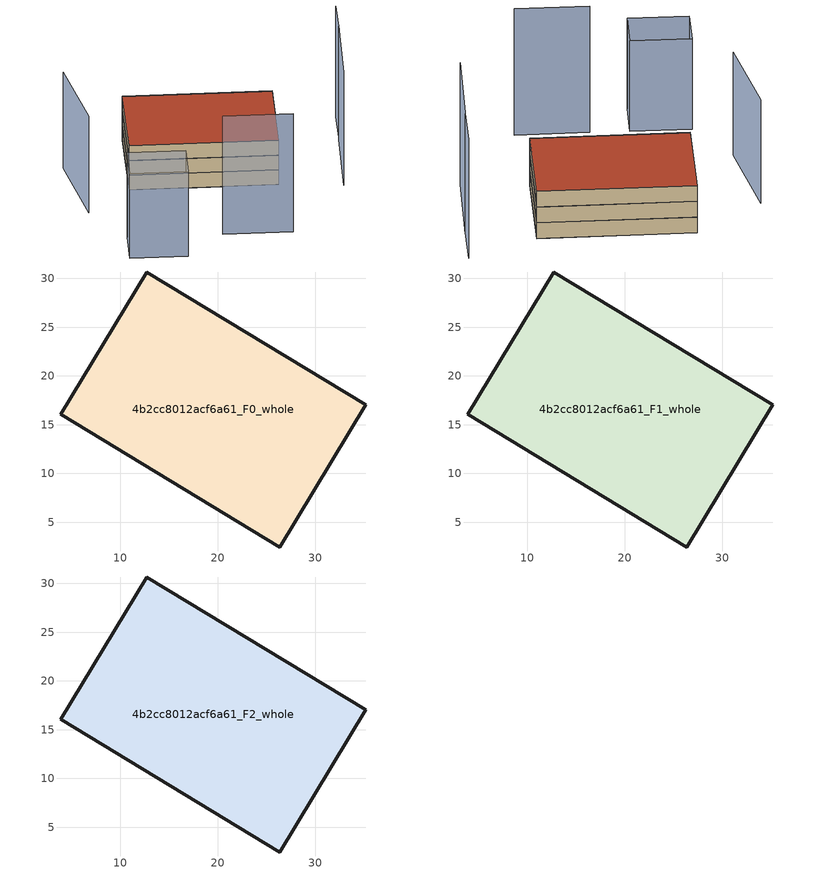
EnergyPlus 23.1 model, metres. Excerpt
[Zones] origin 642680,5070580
4b2cc8012acf6a61_F0_whole
 floor ground (EU_floor_Construction): 26.37,2.45 35.2,17.05 12.72,30.67 3.88,16.06 z0
 wall outside (EU_wall_Construction): 35.2,17.05 26.37,2.45 3.88,16.06 12.72,30.67 35.2,17.05 z0:3
4b2cc8012acf6a61_F1_whole
 floor to 4b2cc8012acf6a61_F0_whole (EU_floor_Construction): 26.37,2.45 35.2,17.05 12.72,30.67 3.88,16.06 z3
 wall outside (EU_wall_Construction): 35.2,17.05 26.37,2.45 3.88,16.06 12.72,30.67 35.2,17.05 z3:6
4b2cc8012acf6a61_F2_whole
 floor to 4b2cc8012acf6a61_F1_whole (EU_floor_Construction): 26.37,2.45 35.2,17.05 12.72,30.67 3.88,16.06 z6
 wall outside (EU_wall_Construction): 35.2,17.05 26.37,2.45 3.88,16.06 12.72,30.67 35.2,17.05 z6:9
 roof outside (EU_roof_Construction): 35.2,17.05 26.37,2.45 3.88,16.06 12.72,30.67 z9
shading: 8.53,-5.76 19.12,-12.19 z0:24; 35.47,-4.3 43.82,9.01 z0:23.1; -5.7,3.01 2.97,-2.34 / 2.97,-2.34 -0.77,-8.42 / -0.77,-8.42 -9.45,-3.07 / -9.45,-3.07 -5.7,3.01 z0:17.2; 43.66,8.7 47.86,15.71 z0:22.6; -1.23,28.8 -6.38,13.78 z0:19.6
[Building]
EU S2 Campaign: North Axis=0; Terrain=City; Solar Distribution=FullExterior
[Site:Location]
Lyon-Bron: Latitude=45.75; Longitude=5; Time Zone=1; Elevation=198
[SizingPeriod:WeatherFileDays]
AnnualSizingPeriod: Begin Month=1; Begin Day of Month=1; End Month=12; End Day of Month=31; Day of Week for Start Day=Monday; Use Weather File Daylight Saving Period=No; Use Weather File Rain and Snow Indicators=No
[MATERIAL]
EU_InternalMass_Material: Roughness=MediumRough; Thickness=0.1; Conductivity=1; Density=1800; Specific Heat=900; Thermal Absorptance=0.9; Solar Absorptance=0.7; Visible Absorptance=0.7
[MATERIAL:NOMASS] Roughness=MediumRough; Thermal Absorptance=0.9; Solar Absorptance=0.7; Visible Absorptance=0.7
Name | Thermal Resistance
EU_wall_NoMass | 0.87146
EU_roof_NoMass | 0.842276
EU_floor_NoMass | 0.496999
[CONSTRUCTION]
EU_wall_Construction: EU_wall_NoMass
EU_roof_Construction: EU_roof_NoMass
EU_floor_Construction: EU_floor_NoMass
EU_InternalMass_Construction: EU_InternalMass_Material
[ZONE] Type=1; Multiplier=1; Ceiling Height=autocalculate; Volume=1346.02; Floor Area=autocalculate; Part of Total Floor Area=Yes
4b2cc8012acf6a61_F0_whole; 4b2cc8012acf6a61_F1_whole; 4b2cc8012acf6a61_F2_whole
[INTERNALMASS] Construction=EU_InternalMass_Construction; Surface Area=448.674
Name | Zone or ZoneList
4b2cc8012acf6a61_F0_whole_EU_InternalMass | 4b2cc8012acf6a61_F0_whole
4b2cc8012acf6a61_F1_whole_EU_InternalMass | 4b2cc8012acf6a61_F1_whole
4b2cc8012acf6a61_F2_whole_EU_InternalMass | 4b2cc8012acf6a61_F2_whole
[OTHEREQUIPMENT] Fuel Type=Electricity; Design Level Calculation Method=Watts/Area; Power per Zone Floor Area=1; Fraction Latent=0; Fraction Radiant=0; Fraction Lost=0; Carbon Dioxide Generation Rate=0; EndUse Subcategory=EU_Step8_InternalGains
Name | Zone or ZoneList or Space or SpaceList | Schedule
EU_Step8_InternalGain_4b2cc8012acf6a61_F0_whole_f000 | 4b2cc8012acf6a61_F0_whole | EU_Step8_GainSchedule_4b2cc8012acf6a61_F0_whole_f000
EU_Step8_InternalGain_4b2cc8012acf6a61_F1_whole_f000 | 4b2cc8012acf6a61_F1_whole | EU_Step8_GainSchedule_4b2cc8012acf6a61_F1_whole_f000
EU_Step8_InternalGain_4b2cc8012acf6a61_F2_whole_f000 | 4b2cc8012acf6a61_F2_whole | EU_Step8_GainSchedule_4b2cc8012acf6a61_F2_whole_f000
[ZONEVENTILATION:DESIGNFLOWRATE] Schedule=EU_AlwaysOn; Design Flow Rate Calculation Method=AirChanges/Hour; Air Changes per Hour=0.425; Ventilation Type=Natural; Fan Pressure Rise=0; Fan Total Efficiency=1; Constant Term Coefficient=1; Temperature Term Coefficient=0; Velocity Term Coefficient=0; Velocity Squared Term Coefficient=0; Minimum Indoor Temperature=-100; Maximum Indoor Temperature=100; Delta Temperature=-100; Minimum Outdoor Temperature=-100; Maximum Outdoor Temperature=100; Maximum Wind Speed=40
Name | Zone or ZoneList or Space or SpaceList
EU_ConstantAir_4b2cc8012acf6a61_F0_whole | 4b2cc8012acf6a61_F0_whole
EU_ConstantAir_4b2cc8012acf6a61_F1_whole | 4b2cc8012acf6a61_F1_whole
EU_ConstantAir_4b2cc8012acf6a61_F2_whole | 4b2cc8012acf6a61_F2_whole
[HVACTEMPLATE:THERMOSTAT] Constant Heating Setpoint=20; Constant Cooling Setpoint=50
EU_HeatOnly_4b2cc8012acf6a61_F0_whole; EU_HeatOnly_4b2cc8012acf6a61_F1_whole; EU_HeatOnly_4b2cc8012acf6a61_F2_whole
[HVACTEMPLATE:ZONE:IDEALLOADSAIRSYSTEM] System Availability Schedule=EU_AlwaysOn; Maximum Heating Supply Air Temperature=50; Minimum Cooling Supply Air Temperature=13; Maximum Heating Supply Air Humidity Ratio=0.0156; Minimum Cooling Supply Air Humidity Ratio=0.0077; Heating Limit=NoLimit; Cooling Limit=NoLimit; Heating Availability Schedule=EU_AlwaysOn; Cooling Availability Schedule=EU_CoolingOff; Dehumidification Control Type=ConstantSensibleHeatRatio; Cooling Sensible Heat Ratio=0.7; Dehumidification Setpoint=60; Humidification Control Type=None; Humidification Setpoint=30; Outdoor Air Method=None; Outdoor Air Flow Rate per Person=0.00944; Outdoor Air Flow Rate per Zone Floor Area=0; Outdoor Air Flow Rate per Zone=0; Demand Controlled Ventilation Type=None; Outdoor Air Economizer Type=NoEconomizer; Heat Recovery Type=None; Sensible Heat Recovery Effectiveness=0.7; Latent Heat Recovery Effectiveness=0.65
Name | Template Thermostat
4b2cc8012acf6a61_F0_whole | EU_HeatOnly_4b2cc8012acf6a61_F0_whole
4b2cc8012acf6a61_F1_whole | EU_HeatOnly_4b2cc8012acf6a61_F1_whole
4b2cc8012acf6a61_F2_whole | EU_HeatOnly_4b2cc8012acf6a61_F2_whole
[SIZING:ZONE] Zone Cooling Design Supply Air Temperature Input Method=SupplyAirTemperature; Zone Cooling Design Supply Air Temperature=13; Zone Heating Design Supply Air Temperature Input Method=SupplyAirTemperature; Zone Heating Design Supply Air Temperature=50; Zone Cooling Design Supply Air Humidity Ratio=0.008; Zone Heating Design Supply Air Humidity Ratio=0.008; Cooling Design Air Flow Method=DesignDay; Cooling Design Air Flow Rate=0; Cooling Minimum Air Flow per Zone Floor Area=0.000762; Cooling Minimum Air Flow=0; Cooling Minimum Air Flow Fraction=0.2; Heating Design Air Flow Method=DesignDay; Heating Design Air Flow Rate=0; Heating Maximum Air Flow per Zone Floor Area=0.002032; Heating Maximum Air Flow=0.141576; Heating Maximum Air Flow Fraction=0.3; Account for Dedicated Outdoor Air System=No; Dedicated Outdoor Air System Control Strategy=NeutralSupplyAir; Dedicated Outdoor Air Low Setpoint Temperature for Design=autosize; Dedicated Outdoor Air High Setpoint Temperature for Design=autosize; Zone Load Sizing Method=Sensible Load Only No Latent Load; Zone Latent Cooling Design Supply Air Humidity Ratio Input Method=HumidityRatioDifference; Zone Cooling Design Supply Air Humidity Ratio Difference=0.005; Zone Latent Heating Design Supply Air Humidity Ratio Input Method=HumidityRatioDifference; Zone Humidification Design Supply Air Humidity Ratio Difference=0.005
4b2cc8012acf6a61_F0_whole; 4b2cc8012acf6a61_F1_whole; 4b2cc8012acf6a61_F2_whole
[SCHEDULE:CONSTANT]
Name | Hourly Value
EU_AlwaysOn | 1
EU_CoolingOff | 0
[SCHEDULE:FILE] Column Number=1; Rows to Skip at Top=0; Number of Hours of Data=8760; Column Separator=Comma; Interpolate to Timestep=No; Minutes per Item=60; Adjust Schedule for Daylight Savings=Yes
Name | File
EU_Step8_GainSchedule_4b2cc8012acf6a61_F0_whole_f000 | ../../schedules/4b2cc8012acf6a61/4b2cc8012acf6a61_F0_whole_f000_gain.csv
EU_Step8_GainSchedule_4b2cc8012acf6a61_F1_whole_f000 | ../../schedules/4b2cc8012acf6a61/4b2cc8012acf6a61_F1_whole_f000_gain.csv
EU_Step8_GainSchedule_4b2cc8012acf6a61_F2_whole_f000 | ../../schedules/4b2cc8012acf6a61/4b2cc8012acf6a61_F2_whole_f000_gain.csv
